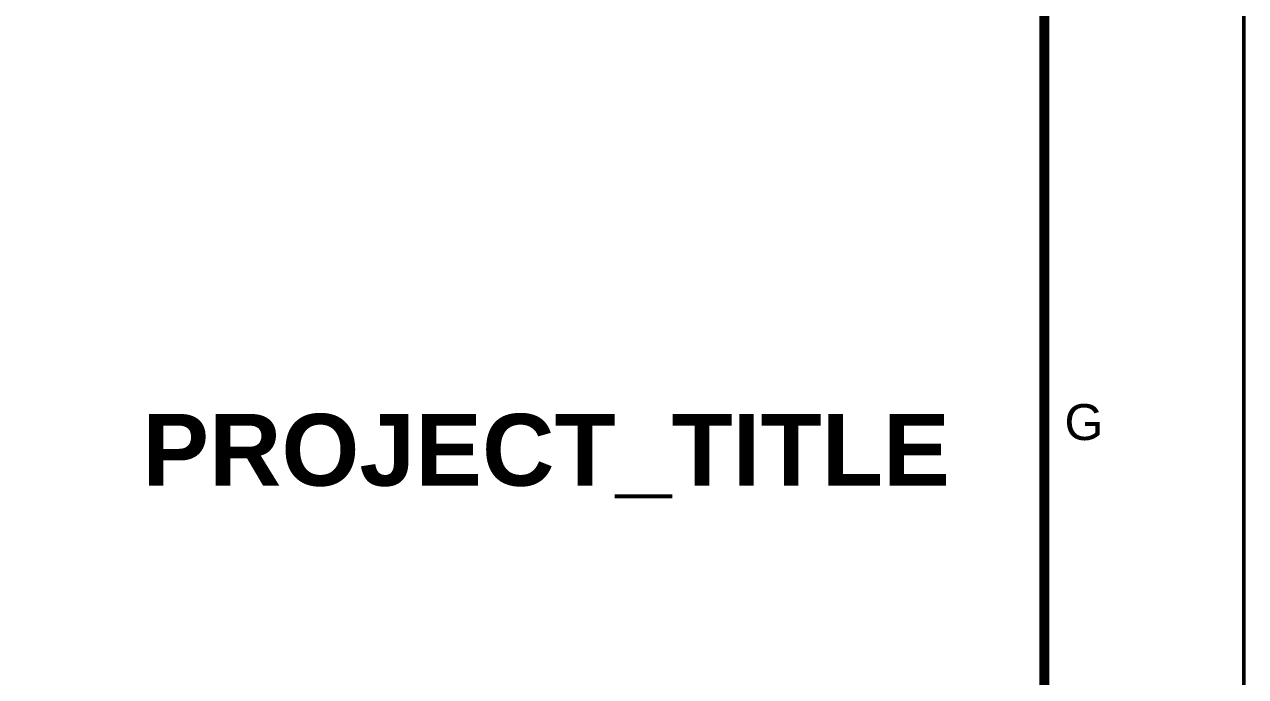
# Paper-space layout 'A000' of a CAD drawing. Header units: millimetres. Extents: x 0 to 841, y 0 to 594.
# Drawn here: x 779.8 to 841.1, y 222.2 to 254.9 of the extents above; entities that cross this region are included whole.
import ezdxf
from ezdxf.enums import TextEntityAlignment as Align

# ---------------------------------------------------------------- set-up
doc = ezdxf.new("R2010")
doc.units = ezdxf.units.MM
doc.header["$MEASUREMENT"] = 0
doc.layers.add('G-ANNO-NPLT', color=210, linetype='Continuous', plot=False)
doc.layers.add('G-ANNO-TEXT', color=3, linetype='Continuous')
doc.layers.add('G-ANNO-TTLB', color=3, linetype='Continuous')
doc.styles.add('ARIAL', font='arial.ttf')
doc.styles.add('ARIAL-BOLD', font='arialbd.ttf')

# ---------------------------------------------------------------- blocks, each defined once
blk = doc.blocks.new('A1_GRID_LAYOUT')
at = {"layer": 'G-ANNO-NPLT', "const_width": 0.18}
blk.add_lwpolyline([(841, 0), (841, 594)], dxfattribs=at)
at = {"layer": 'G-ANNO-TTLB', "const_width": 0.5, "flags": 128}
blk.add_lwpolyline([(25, 584), (25, 10), (831, 10), (831, 584)], close=True, dxfattribs=at)
at = {"layer": 'G-ANNO-TEXT', "style": 'ARIAL'}
blk.add_text('G', height=1.8, dxfattribs=at).set_placement((832.983, 235), align=Align.MIDDLE_CENTER)
blk = doc.blocks.new('BLOCK_TITLE')
at = {"layer": 'G-ANNO-TEXT', "style": 'ARIAL-BOLD'}
for tag, height, p in [('PROJECT_TITLE', 3.6, (-25, 223.608)), ('STUDENTS', 1.8, (-25, 158.333)), ('DRAWING_TITLE', 1.8, (-25, 141.667)), ('NOTES', 1.8, (-25, 125)), ('FILENAME', 1.8, (-25, 108.333)), ('SHEET', 9.6, (-25, 25))]:
    blk.add_attdef(tag, text='', height=height, dxfattribs=at).set_placement(p, align=Align.MIDDLE_CENTER)
at = {"layer": 'G-ANNO-TEXT', "style": 'ARIAL-BOLD', "flags": 2}
for tag, p in [('CLASS', (-25, 191.667)), ('PROFESSOR', (-25, 175))]:
    blk.add_attdef(tag, text='', height=1.8, dxfattribs=at).set_placement(p, align=Align.MIDDLE_CENTER)
at = {"layer": 'G-ANNO-TEXT', "style": 'ARIAL-BOLD'}
for tag, p in [('VERSION_9', (-49, 92.5)), ('VERSION_8', (-49, 87.5)), ('VERSION_7', (-49, 82.5)), ('VERSION_6', (-49, 77.5)), ('VERSION_5', (-49, 72.5)), ('VERSION_4', (-49, 67.5)), ('VERSION_3', (-49, 62.5)), ('VERSION_2', (-49, 57.5)), ('VERSION_1', (-49, 52.5)), ('SHEET_TOTAL', (-5.681, 47.981)), ('DATE', (-39.015, 5.53)), ('REV', (-39.015, 2.506))]:
    blk.add_attdef(tag, text='', height=1.8, dxfattribs=at).set_placement(p, align=Align.MIDDLE_LEFT)
for tag, p in [('DATA_9', (-2.806, 92.5)), ('DATA_8', (-2.806, 87.5)), ('DATA_7', (-2.806, 82.5)), ('DATA_6', (-2.806, 77.5)), ('DATA_5', (-2.806, 72.5)), ('DATA_4', (-2.806, 67.5)), ('DATA_3', (-2.806, 62.5)), ('DATA_2', (-2.806, 57.5)), ('DATA_1', (-2.806, 52.5)), ('SHEET_COPY', (-11.423, 47.981)), ('SCALE', (-4.416, 5.53))]:
    blk.add_attdef(tag, text='', height=1.8, dxfattribs=at).set_placement(p, align=Align.MIDDLE_RIGHT)

psp = doc.layouts.new('A000')

# ---------------------------------------------------------------- block references
ref = psp.add_blockref('BLOCK_TITLE', (831, 10))
ref.add_attrib('PROJECT_TITLE', 'PROJECT_TITLE', dxfattribs={"layer": 'G-ANNO-TEXT', "height": 3.6, "style": 'ARIAL-BOLD'}).set_placement((806, 233.608), align=Align.MIDDLE_CENTER)

# ---------------------------------------------------------------- next in the draw order: block references
psp.add_blockref('A1_GRID_LAYOUT', (0, 0))

doc.saveas('drawing.dxf')
